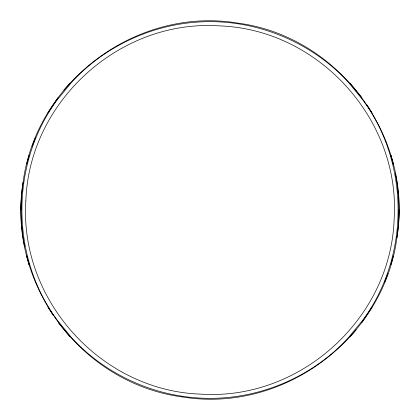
<?xml version="1.0" encoding="UTF-8"?>
<svg xmlns="http://www.w3.org/2000/svg" width="420" height="420" viewBox="0 0 420 420"><rect width="100%" height="100%" fill="white"/><g stroke="black" fill="none" stroke-linecap="round" stroke-linejoin="round"><path stroke-width="0.63" d="M182.275 396.916C81.102 383.654 6.4 282.923 23.084 182.275C36.34 81.102 137.078 6.405 237.725 23.084C338.887 36.34 413.611 137.083 396.916 237.725C383.67 338.898 282.917 413.59 182.275 396.916M24.675 246.866C20.438 225.629 19.934 203.69 23.084 182.275M396.916 237.725C400.118 216.31 399.536 194.371 395.33 173.135M21 210L21.247 200.728M398.753 219.272L399 210M26.712 164.089L29.2 155.153M390.8 264.847L393.293 255.911M32.093 146.344L35.432 137.692M384.568 282.308L387.907 273.656M47.943 112.864L58.217 97.43M372.057 307.135L361.783 322.57M58.748 97.823C9.634 162.094 9.634 257.906 58.748 322.177M361.253 322.177C410.366 257.906 410.366 162.094 361.253 97.823M58.826 97.881L70.549 83.606M361.174 322.119L349.451 336.394M63.919 90.116L69.983 83.097M350.018 336.903L356.087 329.889M70.455 83.528C105.567 44.515 157.537 21.557 210 21.662C262.463 21.557 314.433 44.515 349.545 83.528M349.545 336.473C314.433 375.485 262.463 398.444 210 398.339C157.537 398.444 105.567 375.485 70.455 336.473M349.451 83.606L361.174 97.881M70.549 336.394L58.826 322.119M69.983 336.903L58.217 322.57M350.033 83.081L361.783 97.43M367.117 105.016L372.057 112.864M47.943 307.135L52.883 314.984M398.06 191.478L398.753 200.728M21.247 219.272L21.94 228.522M25.861 200.954C19.289 300.274 101.477 390.931 200.954 394.139C300.263 400.701 390.947 318.528 394.139 219.046C400.712 119.726 318.523 29.069 219.046 25.861C119.737 19.299 29.054 101.472 25.861 200.954M29.2 264.847L26.707 255.911L29.185 264.852M393.288 164.089L390.815 155.148L393.288 164.089"/></g></svg>
